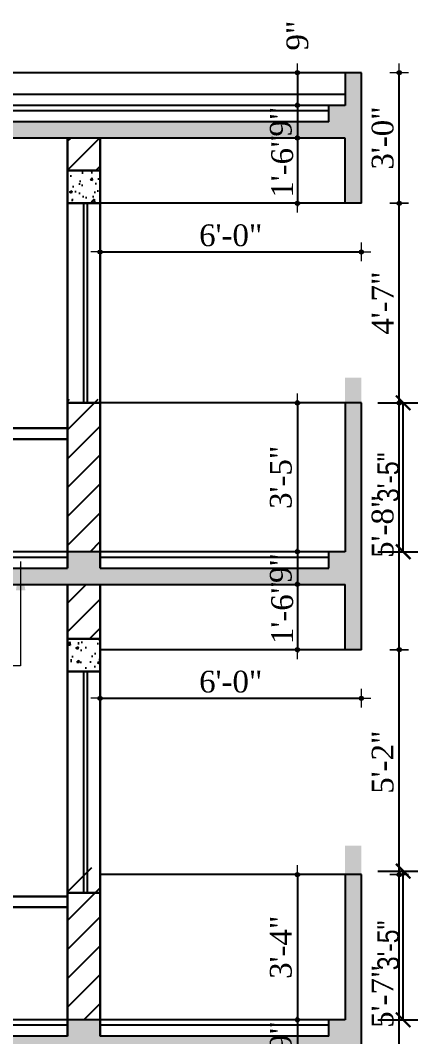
# Model space of a CAD drawing. Header units: feet. Extents: x 29269 to 32217, y -19918 to 20536.
# Drawn here: x 31055 to 31164.6, y -19615.2 to -19335.1 of the extents above; entities that cross this region are included whole.
import ezdxf

# ---------------------------------------------------------------- set-up
doc = ezdxf.new("R2010")
doc.units = ezdxf.units.FT
doc.header["$MEASUREMENT"] = 0
doc.header["$PDMODE"] = 2
doc.layers.get('0').update_dxf_attribs({"lineweight": 30})
for name, color, linetype, plot in [('BLK_1_FLR_1_KITCHEN', 4, 'Continuous', False), ('BLK_1_FLR_1_REGULAR_ROOM_2', 1, 'Continuous', False), ('BLK_1_PARAPET_HT', 2, 'Continuous', False)]:
    doc.layers.add(name, color=color, linetype=linetype, plot=plot)
for name, color, linetype, lineweight in [('D.DIM.', 191, 'Continuous', 5), ('HAT', 8, 'Continuous', 25), ('WAII', 1, 'Continuous', 25), ('WALL', 10, 'Continuous', 30)]:
    doc.layers.add(name, color=color, linetype=linetype, lineweight=lineweight)
doc.layers.add('DIMENTION', color=150, linetype='Continuous')
doc.styles.add('G', font='times.ttf')
doc.styles.add('GURPREET', font='times.ttf')
doc.styles.get("Standard").update_dxf_attribs({"font": 'ARIALN.TTF'})
doc.dimstyles.new('CUPBOARDS', dxfattribs={"dimtxt": 7, "dimasz": 0.45, "dimexe": 0.18, "dimexo": 0.0625, "dimgap": 0.5, "dimtad": 1, "dimdec": 1, "dimzin": 3, "dimdsep": 46, "dimlunit": 4, "dimtxsty": 'G', "dimblk": 'Dim Tick', "dimcen": 0.5, "dimse1": 1, "dimse2": 1, "dimclrd": 3, "dimclrt": 2, "dimadec": 0, "dimazin": 0, "dimtfac": 1, "dimtdec": 1, "dimtix": 1, "dimtofl": 0, "dimtmove": 2, "dimatfit": 3, "dimfxl": 0.18, "dimtolj": 1, "dimtzin": 0, "dimlwd": 13, "dimarcsym": 0})
doc.dimstyles.new('GURPREET', dxfattribs={"dimtxt": 6, "dimasz": 0.4, "dimexe": 0.18, "dimexo": 0.0625, "dimgap": 1.5, "dimtad": 1, "dimdec": 1, "dimzin": 3, "dimdsep": 46, "dimlunit": 4, "dimtxsty": 'GURPREET', "dimblk": 'DIM TIK', "dimcen": 1, "dimse1": 1, "dimse2": 1, "dimclrd": 4, "dimclrt": 7, "dimadec": 0, "dimazin": 0, "dimtfac": 0.75, "dimtdec": 1, "dimtix": 1, "dimtmove": 2, "dimatfit": 3, "dimfxl": 0.18, "dimtolj": 1, "dimtzin": 0, "dimlwd": 25, "dimarcsym": 0})
doc.dimstyles.get("Standard").update_dxf_attribs({"dimtxt": 6, "dimasz": 4, "dimexe": 4, "dimexo": 4, "dimgap": 1, "dimtad": 1, "dimdec": 1, "dimzin": 3, "dimdsep": 46, "dimlunit": 4, "dimtxsty": 'Standard', "dimblk": 'ARCHTICK', "dimcen": 0.09, "dimadec": 0, "dimazin": 0, "dimtfac": 1.005, "dimtdec": 1, "dimtofl": 0, "dimtmove": 2, "dimatfit": 3, "dimfxl": 4, "dimfxlon": 1, "dimtolj": 1, "dimtzin": 0, "dimarcsym": 0})
pattern_1 = [(50, (-4015.833, -36919.582), (7.1726018, -0.62752135), [0.75, -8.25]), (355, (-4015.833, -36919.582), (-1.3875133, 7.5219213), [0.6, -6.6]), (100.451444, (-4015.235, -36919.6344), (5.7850885, 6.8943999), [0.6374019, -7.0114211]), (46.1842, (-4015.833, -36917.582), (10.6724133, -1.6551928), [1.125, -12.375]), (96.635635, (-4014.944, -36917.72), (9.3466195, 9.741186), [0.9561034, -10.5171376]), (351.184164, (-4015.833, -36917.582), (9.3466195, 9.741186), [0.9, -9.9]), (21, (-4014.833, -36918.082), (5.9690705, -4.0261889), [0.75, -8.25]), (326, (-4014.833, -36918.082), (2.4331533, 7.2515005), [0.6, -6.6]), (71.451445, (-4014.3355, -36918.4176), (8.4022238, 3.2253115), [0.6374019, -7.0114211]), (37.5, (-4015.833, -36919.582), (0.12159855, 3.32893854), [0, -6.52, 0, -6.7, 0, -6.625]), (7.5, (-4015.833, -36919.582), (2.63069537, 3.94411712), [0, -3.82, 0, -6.37, 0, -2.525]), (327.5, (-4018.063, -36919.582), (5.33822436, -0.22554872), [0, -2.5, 0, -7.8, 0, -10.35]), (317.5, (-4019.063, -36919.582), (5.8318617, 1.0010498), [0, -3.25, 0, -5.18, 0, -7.35])]
pattern_2 = [(45, (-4015.833, -36919.582), (-3.97747564, 3.97747564), [])]
pattern_3 = [(50, (-4015.833, -36919.582), (7.1726018, -0.62752135), [0.75, -8.25]), (355, (-4015.833, -36919.582), (-1.3875133, 7.5219213), [0.6, -6.6]), (100.4514, (-4015.235, -36919.6344), (5.7850938, 6.8943954), [0.6374019, -7.0114211]), (46.1842, (-4015.833, -36917.582), (10.6724105, -1.6551901), [1.125, -12.375]), (96.6356, (-4014.944, -36917.72), (9.346627, 9.7411787), [0.956103, -10.51713]), (351.1842, (-4015.833, -36917.582), (9.3466195, 9.741186), [0.9, -9.9]), (21, (-4014.833, -36918.082), (5.9690705, -4.0261889), [0.75, -8.25]), (326, (-4014.833, -36918.082), (2.4331533, 7.2515005), [0.6, -6.6]), (71.4514, (-4014.3355, -36918.4176), (8.4022263, 3.225305), [0.6374019, -7.0114211]), (37.5, (-4015.833, -36919.582), (0.12159855, 3.32893854), [0, -6.52, 0, -6.7, 0, -6.625]), (7.5, (-4015.833, -36919.582), (2.63069537, 3.94411712), [0, -3.82, 0, -6.37, 0, -2.525]), (327.5, (-4018.063, -36919.582), (5.33822436, -0.22554872), [0, -2.5, 0, -7.8, 0, -10.35]), (317.5, (-4019.063, -36919.582), (5.8318617, 1.0010498), [0, -3.25, 0, -5.18, 0, -7.35])]

# ---------------------------------------------------------------- blocks, each defined once
blk = doc.blocks.new('Dim Tick')
blk.add_hatch(color=7).paths.add_polyline_path([(-1.011, 0, 1), (1.011, 0, 1)])
at = {"color": 7}
for p, q in [((0, 1.011), (0, 4.5)), ((-4.5, 0), (-1.011, 0)), ((1.011, 0), (4.5, 0)), ((0, -4.5), (0, -1.011))]:
    blk.add_line(p, q, dxfattribs=at)
blk.add_circle((0, 0), 1.011, dxfattribs=at)
blk = doc.blocks.new('DIM TIK')
blk.add_hatch(color=7).paths.add_polyline_path([(-1.45, 0, 1), (1.45, 0, 1)])
at = {"color": 7}
for p, q in [((0, 1.45), (0, 6.43)), ((1.45, 0), (6.43, 0)), ((-6.43, 0), (-1.45, 0)), ((0, -6.43), (0, -1.45))]:
    blk.add_line(p, q, dxfattribs=at)
blk.add_circle((0, 0), 1.45, dxfattribs=at)
blk = doc.blocks.new('*D44')
at = {"layer": 'D.DIM.', "color": 4, "linetype": 'Continuous', "lineweight": 25, "transparency": 16777216}
blk.add_line((31159.48, -19637.15), (31159.48, -19570.95), dxfattribs=at)
at = {"layer": 'Defpoints', "color": 0, "transparency": 16777216}
for p in [(31131.09, -19570.55), (31159.48, -19570.55), (31131.65, -19637.55)]:
    blk.add_point(p, dxfattribs=at)
at = {"layer": 'D.DIM.', "color": 4, "lineweight": 25, "transparency": 16777216, "xscale": 0.4, "yscale": 0.4, "zscale": 0.4}
for p, rotation in [((31159.48, -19570.55), 90), ((31159.48, -19637.55), 270)]:
    blk.add_blockref('DIM TIK', p, dxfattribs=dict(at, rotation=rotation))
at = {"layer": 'D.DIM.', "color": 7, "transparency": 16777216, "insert": (31154.92, -19604.05), "char_height": 6, "attachment_point": 5, "rotation": 90, "style": 'GURPREET'}
blk.add_mtext('\\A1;5\'-7"', dxfattribs=at)
blk = doc.blocks.new('*D220')
at = {"layer": 'D.DIM.', "color": 4, "linetype": 'Continuous', "lineweight": 25, "transparency": 16777216}
blk.add_line((31159.48, -19570.15), (31159.48, -19508.95), dxfattribs=at)
at = {"layer": 'Defpoints', "color": 0, "transparency": 16777216}
for p in [(31149.03, -19508.55), (31159.48, -19508.55), (31131.09, -19570.55)]:
    blk.add_point(p, dxfattribs=at)
at = {"layer": 'D.DIM.', "color": 4, "lineweight": 25, "transparency": 16777216, "xscale": 0.4, "yscale": 0.4, "zscale": 0.4}
for p, rotation in [((31159.48, -19508.55), 90), ((31159.48, -19570.55), 270)]:
    blk.add_blockref('DIM TIK', p, dxfattribs=dict(at, rotation=rotation))
at = {"layer": 'D.DIM.', "color": 7, "transparency": 16777216, "insert": (31154.93, -19539.55), "char_height": 6, "attachment_point": 5, "rotation": 90, "style": 'GURPREET'}
blk.add_mtext('\\A1;5\'-2"', dxfattribs=at)
blk = doc.blocks.new('*D221')
at = {"layer": 'D.DIM.', "color": 4, "linetype": 'Continuous', "lineweight": 25, "transparency": 16777216}
blk.add_line((31159.48, -19508.15), (31159.48, -19440.95), dxfattribs=at)
at = {"layer": 'Defpoints', "color": 0, "transparency": 16777216}
for p in [(31146.78, -19440.55), (31159.48, -19440.55), (31149.03, -19508.55)]:
    blk.add_point(p, dxfattribs=at)
at = {"layer": 'D.DIM.', "color": 4, "lineweight": 25, "transparency": 16777216, "xscale": 0.4, "yscale": 0.4, "zscale": 0.4}
for p, rotation in [((31159.48, -19440.55), 90), ((31159.48, -19508.55), 270)]:
    blk.add_blockref('DIM TIK', p, dxfattribs=dict(at, rotation=rotation))
at = {"layer": 'D.DIM.', "color": 7, "transparency": 16777216, "insert": (31154.93, -19474.55), "char_height": 6, "attachment_point": 5, "rotation": 90, "style": 'GURPREET'}
blk.add_mtext('\\A1;5\'-8"', dxfattribs=at)
blk = doc.blocks.new('*D222')
at = {"layer": 'D.DIM.', "color": 4, "linetype": 'Continuous', "lineweight": 25, "transparency": 16777216}
blk.add_line((31159.48, -19440.15), (31159.48, -19385.95), dxfattribs=at)
at = {"layer": 'Defpoints', "color": 0, "transparency": 16777216}
for p in [(31149.03, -19385.55), (31159.48, -19385.55), (31146.78, -19440.55)]:
    blk.add_point(p, dxfattribs=at)
at = {"layer": 'D.DIM.', "color": 4, "lineweight": 25, "transparency": 16777216, "xscale": 0.4, "yscale": 0.4, "zscale": 0.4}
for p, rotation in [((31159.48, -19385.55), 90), ((31159.48, -19440.55), 270)]:
    blk.add_blockref('DIM TIK', p, dxfattribs=dict(at, rotation=rotation))
at = {"layer": 'D.DIM.', "color": 7, "transparency": 16777216, "insert": (31154.92, -19413.05), "char_height": 6, "attachment_point": 5, "rotation": 90, "style": 'GURPREET'}
blk.add_mtext('\\A1;4\'-7"', dxfattribs=at)
blk = doc.blocks.new('*D223')
at = {"layer": 'D.DIM.', "color": 4, "linetype": 'Continuous', "lineweight": 25, "transparency": 16777216}
blk.add_line((31159.48, -19385.15), (31159.48, -19349.95), dxfattribs=at)
at = {"layer": 'Defpoints', "color": 0, "transparency": 16777216}
for p in [(31149.03, -19349.55), (31159.48, -19349.55), (31149.03, -19385.55)]:
    blk.add_point(p, dxfattribs=at)
at = {"layer": 'D.DIM.', "color": 4, "lineweight": 25, "transparency": 16777216, "xscale": 0.4, "yscale": 0.4, "zscale": 0.4}
for p, rotation in [((31159.48, -19349.55), 90), ((31159.48, -19385.55), 270)]:
    blk.add_blockref('DIM TIK', p, dxfattribs=dict(at, rotation=rotation))
at = {"layer": 'D.DIM.', "color": 7, "transparency": 16777216, "insert": (31154.93, -19367.55), "char_height": 6, "attachment_point": 5, "rotation": 90, "style": 'GURPREET'}
blk.add_mtext('\\A1;3\'-0"', dxfattribs=at)
blk = doc.blocks.new('*D45')
at = {"layer": 'D.DIM.', "color": 4, "linetype": 'Continuous', "lineweight": 25, "transparency": 16777216}
blk.add_line((31077.43, -19521.95), (31148.63, -19521.95), dxfattribs=at)
at = {"layer": 'Defpoints', "color": 0, "transparency": 16777216}
for p in [(31077.03, -19508.55), (31149.03, -19508.55), (31149.03, -19521.95)]:
    blk.add_point(p, dxfattribs=at)
at = {"layer": 'D.DIM.', "color": 4, "lineweight": 25, "transparency": 16777216, "xscale": 0.4, "yscale": 0.4, "zscale": 0.4, "rotation": 180}
blk.add_blockref('DIM TIK', (31077.03, -19521.95), dxfattribs=at)
at = {"layer": 'D.DIM.', "color": 4, "lineweight": 25, "transparency": 16777216, "xscale": 0.4, "yscale": 0.4, "zscale": 0.4}
blk.add_blockref('DIM TIK', (31149.03, -19521.95), dxfattribs=at)
at = {"layer": 'D.DIM.', "color": 7, "transparency": 16777216, "insert": (31113.03, -19517.4), "char_height": 6, "attachment_point": 5, "style": 'GURPREET'}
blk.add_mtext('\\A1;6\'-0"', dxfattribs=at)
blk = doc.blocks.new('*D46')
at = {"layer": 'D.DIM.', "color": 4, "linetype": 'Continuous', "lineweight": 25, "transparency": 16777216}
blk.add_line((31077.43, -19398.95), (31148.63, -19398.95), dxfattribs=at)
at = {"layer": 'Defpoints', "color": 0, "transparency": 16777216}
for p in [(31077.03, -19385.55), (31149.03, -19385.55), (31149.03, -19398.95)]:
    blk.add_point(p, dxfattribs=at)
at = {"layer": 'D.DIM.', "color": 4, "lineweight": 25, "transparency": 16777216, "xscale": 0.4, "yscale": 0.4, "zscale": 0.4, "rotation": 180}
blk.add_blockref('DIM TIK', (31077.03, -19398.95), dxfattribs=at)
at = {"layer": 'D.DIM.', "color": 4, "lineweight": 25, "transparency": 16777216, "xscale": 0.4, "yscale": 0.4, "zscale": 0.4}
blk.add_blockref('DIM TIK', (31149.03, -19398.95), dxfattribs=at)
at = {"layer": 'D.DIM.', "color": 7, "transparency": 16777216, "insert": (31113.03, -19394.4), "char_height": 6, "attachment_point": 5, "style": 'GURPREET'}
blk.add_mtext('\\A1;6\'-0"', dxfattribs=at)
blk = doc.blocks.new('*D149')
at = {"layer": 'D.DIM.', "color": 4, "linetype": 'Continuous', "lineweight": 25, "transparency": 16777216}
blk.add_line((31131.41, -19570.95), (31131.41, -19610.15), dxfattribs=at)
at = {"layer": 'Defpoints', "color": 0, "transparency": 16777216}
for p in [(31134.97, -19570.55), (31131.41, -19610.55), (31134.97, -19610.55)]:
    blk.add_point(p, dxfattribs=at)
at = {"layer": 'D.DIM.', "color": 4, "lineweight": 25, "transparency": 16777216, "xscale": 0.4, "yscale": 0.4, "zscale": 0.4}
for p, rotation in [((31131.41, -19570.55), 90), ((31131.41, -19610.55), 270)]:
    blk.add_blockref('DIM TIK', p, dxfattribs=dict(at, rotation=rotation))
at = {"layer": 'D.DIM.', "color": 7, "transparency": 16777216, "insert": (31126.86, -19590.55), "char_height": 6, "attachment_point": 5, "rotation": 90, "style": 'GURPREET'}
blk.add_mtext('\\A1;3\'-4"', dxfattribs=at)
blk = doc.blocks.new('*D150')
at = {"layer": 'D.DIM.', "color": 4, "linetype": 'Continuous', "lineweight": 25, "transparency": 16777216}
for p, q in [((31131.41, -19610.15), (31131.41, -19609.75)), ((31131.41, -19610.55), (31131.41, -19619.55)), ((31131.41, -19619.95), (31131.41, -19620.35))]:
    blk.add_line(p, q, dxfattribs=at)
at = {"layer": 'Defpoints', "color": 0, "transparency": 16777216}
for p in [(31134.97, -19610.55), (31131.41, -19619.55), (31144.53, -19619.55)]:
    blk.add_point(p, dxfattribs=at)
at = {"layer": 'D.DIM.', "color": 4, "lineweight": 25, "transparency": 16777216, "xscale": 0.4, "yscale": 0.4, "zscale": 0.4}
for p, rotation in [((31131.41, -19610.55), 270), ((31131.41, -19619.55), 90)]:
    blk.add_blockref('DIM TIK', p, dxfattribs=dict(at, rotation=rotation))
at = {"layer": 'D.DIM.', "color": 7, "transparency": 16777216, "insert": (31126.85, -19615.05), "char_height": 6, "attachment_point": 5, "rotation": 90, "style": 'GURPREET'}
blk.add_mtext('\\A1;9"', dxfattribs=at)
blk = doc.blocks.new('*D152')
at = {"layer": 'D.DIM.', "color": 4, "linetype": 'Continuous', "lineweight": 25, "transparency": 16777216}
blk.add_line((31131.41, -19440.95), (31131.41, -19481.15), dxfattribs=at)
at = {"layer": 'Defpoints', "color": 0, "transparency": 16777216}
for p in [(31134.97, -19440.55), (31131.41, -19481.55), (31134.97, -19481.55)]:
    blk.add_point(p, dxfattribs=at)
at = {"layer": 'D.DIM.', "color": 4, "lineweight": 25, "transparency": 16777216, "xscale": 0.4, "yscale": 0.4, "zscale": 0.4}
for p, rotation in [((31131.41, -19440.55), 90), ((31131.41, -19481.55), 270)]:
    blk.add_blockref('DIM TIK', p, dxfattribs=dict(at, rotation=rotation))
at = {"layer": 'D.DIM.', "color": 7, "transparency": 16777216, "insert": (31126.86, -19461.05), "char_height": 6, "attachment_point": 5, "rotation": 90, "style": 'GURPREET'}
blk.add_mtext('\\A1;3\'-5"', dxfattribs=at)
blk = doc.blocks.new('*D153')
at = {"layer": 'D.DIM.', "color": 4, "linetype": 'Continuous', "lineweight": 25, "transparency": 16777216}
for p, q in [((31131.41, -19481.15), (31131.41, -19480.75)), ((31131.41, -19481.55), (31131.41, -19490.55)), ((31131.41, -19490.95), (31131.41, -19491.35))]:
    blk.add_line(p, q, dxfattribs=at)
at = {"layer": 'Defpoints', "color": 0, "transparency": 16777216}
for p in [(31134.97, -19481.55), (31131.41, -19490.55), (31144.53, -19490.55)]:
    blk.add_point(p, dxfattribs=at)
at = {"layer": 'D.DIM.', "color": 4, "lineweight": 25, "transparency": 16777216, "xscale": 0.4, "yscale": 0.4, "zscale": 0.4}
for p, rotation in [((31131.41, -19481.55), 270), ((31131.41, -19490.55), 90)]:
    blk.add_blockref('DIM TIK', p, dxfattribs=dict(at, rotation=rotation))
at = {"layer": 'D.DIM.', "color": 7, "transparency": 16777216, "insert": (31126.85, -19486.05), "char_height": 6, "attachment_point": 5, "rotation": 90, "style": 'GURPREET'}
blk.add_mtext('\\A1;9"', dxfattribs=at)
blk = doc.blocks.new('*D154')
at = {"layer": 'D.DIM.', "color": 4, "linetype": 'Continuous', "lineweight": 25, "transparency": 16777216}
for p, q in [((31131.41, -19490.15), (31131.41, -19489.75)), ((31131.41, -19490.55), (31131.41, -19508.55)), ((31131.41, -19508.95), (31131.41, -19509.35))]:
    blk.add_line(p, q, dxfattribs=at)
at = {"layer": 'Defpoints', "color": 0, "transparency": 16777216}
for p in [(31144.53, -19490.55), (31131.41, -19508.55), (31144.53, -19508.55)]:
    blk.add_point(p, dxfattribs=at)
at = {"layer": 'D.DIM.', "color": 4, "lineweight": 25, "transparency": 16777216, "xscale": 0.4, "yscale": 0.4, "zscale": 0.4}
for p, rotation in [((31131.41, -19490.55), 270), ((31131.41, -19508.55), 90)]:
    blk.add_blockref('DIM TIK', p, dxfattribs=dict(at, rotation=rotation))
at = {"layer": 'D.DIM.', "color": 7, "transparency": 16777216, "insert": (31127.24, -19498.3), "char_height": 6, "attachment_point": 5, "rotation": 90, "style": 'GURPREET'}
blk.add_mtext('\\A1;1\'-6"', dxfattribs=at)
blk = doc.blocks.new('*D155')
at = {"layer": 'D.DIM.', "color": 4, "linetype": 'Continuous', "lineweight": 25, "transparency": 16777216}
blk.add_line((31131.42, -19349.95), (31131.42, -19358.15), dxfattribs=at)
at = {"layer": 'Defpoints', "color": 0, "transparency": 16777216}
for p in [(31134.97, -19349.55), (31131.42, -19358.55), (31134.97, -19358.55)]:
    blk.add_point(p, dxfattribs=at)
at = {"layer": 'D.DIM.', "color": 4, "lineweight": 25, "transparency": 16777216, "xscale": 0.4, "yscale": 0.4, "zscale": 0.4}
for p, rotation in [((31131.42, -19349.55), 90), ((31131.42, -19358.55), 270)]:
    blk.add_blockref('DIM TIK', p, dxfattribs=dict(at, rotation=rotation))
at = {"layer": 'D.DIM.', "color": 7, "transparency": 16777216, "insert": (31131.42, -19339.33), "char_height": 6, "attachment_point": 5, "rotation": 90, "style": 'GURPREET'}
blk.add_mtext('\\A1;9"', dxfattribs=at)
blk = doc.blocks.new('*D156')
at = {"layer": 'D.DIM.', "color": 4, "linetype": 'Continuous', "lineweight": 25, "transparency": 16777216}
for p, q in [((31131.41, -19358.15), (31131.41, -19357.75)), ((31131.41, -19358.55), (31131.41, -19367.55)), ((31131.41, -19367.95), (31131.41, -19368.35))]:
    blk.add_line(p, q, dxfattribs=at)
at = {"layer": 'Defpoints', "color": 0, "transparency": 16777216}
for p in [(31134.97, -19358.55), (31131.41, -19367.55), (31144.53, -19367.55)]:
    blk.add_point(p, dxfattribs=at)
at = {"layer": 'D.DIM.', "color": 4, "lineweight": 25, "transparency": 16777216, "xscale": 0.4, "yscale": 0.4, "zscale": 0.4}
for p, rotation in [((31131.41, -19358.55), 270), ((31131.41, -19367.55), 90)]:
    blk.add_blockref('DIM TIK', p, dxfattribs=dict(at, rotation=rotation))
at = {"layer": 'D.DIM.', "color": 7, "transparency": 16777216, "insert": (31126.85, -19363.05), "char_height": 6, "attachment_point": 5, "rotation": 90, "style": 'GURPREET'}
blk.add_mtext('\\A1;9"', dxfattribs=at)
blk = doc.blocks.new('*D157')
at = {"layer": 'D.DIM.', "color": 4, "linetype": 'Continuous', "lineweight": 25, "transparency": 16777216}
for p, q in [((31131.41, -19367.15), (31131.41, -19366.75)), ((31131.41, -19367.55), (31131.41, -19385.55)), ((31131.41, -19385.95), (31131.41, -19386.35))]:
    blk.add_line(p, q, dxfattribs=at)
at = {"layer": 'Defpoints', "color": 0, "transparency": 16777216}
for p in [(31144.53, -19367.55), (31131.41, -19385.55), (31144.53, -19385.55)]:
    blk.add_point(p, dxfattribs=at)
at = {"layer": 'D.DIM.', "color": 4, "lineweight": 25, "transparency": 16777216, "xscale": 0.4, "yscale": 0.4, "zscale": 0.4}
for p, rotation in [((31131.41, -19367.55), 270), ((31131.41, -19385.55), 90)]:
    blk.add_blockref('DIM TIK', p, dxfattribs=dict(at, rotation=rotation))
at = {"layer": 'D.DIM.', "color": 7, "transparency": 16777216, "insert": (31127.24, -19375.3), "char_height": 6, "attachment_point": 5, "rotation": 90, "style": 'GURPREET'}
blk.add_mtext('\\A1;1\'-6"', dxfattribs=at)
blk = doc.blocks.new('_ArchTick')
at = {"color": 0, "linetype": 'ByBlock', "const_width": 0.15}
blk.add_lwpolyline([(-0.5, -0.5), (0.5, 0.5)], dxfattribs=at)
blk = doc.blocks.new('*D457')
at = {"layer": 'BLK_1_FLR_1_KITCHEN', "color": 0, "lineweight": -2, "transparency": 16777216}
for p, q in [((30961.62, -19490.55), (30950.62, -19490.55)), ((30954.62, -19610.55), (30954.62, -19490.55)), ((30961.62, -19610.55), (30950.62, -19610.55))]:
    blk.add_line(p, q, dxfattribs=at)
at = {"layer": 'Defpoints', "color": 0, "transparency": 16777216}
for p in [(30954.62, -19490.55), (31068.03, -19490.55), (31068.03, -19610.55)]:
    blk.add_point(p, dxfattribs=at)
at = {"layer": 'BLK_1_FLR_1_KITCHEN', "color": 0, "lineweight": -2, "transparency": 16777216, "xscale": 4, "yscale": 4, "zscale": 4}
for p, rotation in [((30954.62, -19490.55), 90), ((30954.62, -19610.55), 270)]:
    blk.add_blockref('_ArchTick', p, dxfattribs=dict(at, rotation=rotation))
at = {"layer": 'BLK_1_FLR_1_KITCHEN', "color": 0, "transparency": 16777216, "insert": (30950.55, -19550.55), "char_height": 6, "attachment_point": 5, "rotation": 90}
blk.add_mtext('\\A1;10\'-0"', dxfattribs=at)
blk = doc.blocks.new('*D464')
at = {"layer": 'BLK_1_PARAPET_HT', "color": 0, "lineweight": -2, "transparency": 16777216}
for p, q in [((31153.56, -19569.55), (31164.56, -19569.55)), ((31160.56, -19610.55), (31160.56, -19569.55)), ((31153.56, -19610.55), (31164.56, -19610.55))]:
    blk.add_line(p, q, dxfattribs=at)
at = {"layer": 'Defpoints', "color": 0, "transparency": 16777216}
for p in [(31144.53, -19569.55), (31160.56, -19569.55), (31144.53, -19610.55)]:
    blk.add_point(p, dxfattribs=at)
at = {"layer": 'BLK_1_PARAPET_HT', "color": 0, "lineweight": -2, "transparency": 16777216, "xscale": 4, "yscale": 4, "zscale": 4}
for p, rotation in [((31160.56, -19569.55), 90), ((31160.56, -19610.55), 270)]:
    blk.add_blockref('_ArchTick', p, dxfattribs=dict(at, rotation=rotation))
at = {"layer": 'BLK_1_PARAPET_HT', "color": 0, "transparency": 16777216, "insert": (31156.5, -19590.05), "char_height": 6, "attachment_point": 5, "rotation": 90}
blk.add_mtext('\\A1;3\'-5"', dxfattribs=at)
blk = doc.blocks.new('*D465')
at = {"layer": 'BLK_1_PARAPET_HT', "color": 0, "lineweight": -2, "transparency": 16777216}
for p, q in [((31153.56, -19440.55), (31164.56, -19440.55)), ((31160.56, -19481.55), (31160.56, -19440.55)), ((31153.56, -19481.55), (31164.56, -19481.55))]:
    blk.add_line(p, q, dxfattribs=at)
at = {"layer": 'Defpoints', "color": 0, "transparency": 16777216}
for p in [(31144.53, -19440.55), (31160.56, -19440.55), (31144.53, -19481.55)]:
    blk.add_point(p, dxfattribs=at)
at = {"layer": 'BLK_1_PARAPET_HT', "color": 0, "lineweight": -2, "transparency": 16777216, "xscale": 4, "yscale": 4, "zscale": 4}
for p, rotation in [((31160.56, -19440.55), 90), ((31160.56, -19481.55), 270)]:
    blk.add_blockref('_ArchTick', p, dxfattribs=dict(at, rotation=rotation))
at = {"layer": 'BLK_1_PARAPET_HT', "color": 0, "transparency": 16777216, "insert": (31156.5, -19461.05), "char_height": 6, "attachment_point": 5, "rotation": 90}
blk.add_mtext('\\A1;3\'-5"', dxfattribs=at)
blk = doc.blocks.new('*D551')
at = {"layer": 'D.DIM.', "color": 4, "linetype": 'Continuous', "lineweight": 25, "transparency": 16777216}
blk.add_line((31159.48, -19637.15), (31159.48, -19570.95), dxfattribs=at)
at = {"layer": 'Defpoints', "color": 0, "transparency": 16777216}
for p in [(31131.09, -19570.55), (31159.48, -19570.55), (31131.65, -19637.55)]:
    blk.add_point(p, dxfattribs=at)
at = {"layer": 'D.DIM.', "color": 4, "lineweight": 25, "transparency": 16777216, "xscale": 0.4, "yscale": 0.4, "zscale": 0.4}
for p, rotation in [((31159.48, -19570.55), 90), ((31159.48, -19637.55), 270)]:
    blk.add_blockref('DIM TIK', p, dxfattribs=dict(at, rotation=rotation))
at = {"layer": 'D.DIM.', "color": 7, "transparency": 16777216, "insert": (31154.92, -19604.05), "char_height": 6, "attachment_point": 5, "rotation": 90, "style": 'GURPREET'}
blk.add_mtext('\\A1;5\'-7"', dxfattribs=at)
blk = doc.blocks.new('*D552')
at = {"layer": 'D.DIM.', "color": 4, "linetype": 'Continuous', "lineweight": 25, "transparency": 16777216}
blk.add_line((31159.48, -19570.15), (31159.48, -19508.95), dxfattribs=at)
at = {"layer": 'Defpoints', "color": 0, "transparency": 16777216}
for p in [(31149.03, -19508.55), (31159.48, -19508.55), (31131.09, -19570.55)]:
    blk.add_point(p, dxfattribs=at)
at = {"layer": 'D.DIM.', "color": 4, "lineweight": 25, "transparency": 16777216, "xscale": 0.4, "yscale": 0.4, "zscale": 0.4}
for p, rotation in [((31159.48, -19508.55), 90), ((31159.48, -19570.55), 270)]:
    blk.add_blockref('DIM TIK', p, dxfattribs=dict(at, rotation=rotation))
at = {"layer": 'D.DIM.', "color": 7, "transparency": 16777216, "insert": (31154.93, -19539.55), "char_height": 6, "attachment_point": 5, "rotation": 90, "style": 'GURPREET'}
blk.add_mtext('\\A1;5\'-2"', dxfattribs=at)
blk = doc.blocks.new('*D553')
at = {"layer": 'D.DIM.', "color": 4, "linetype": 'Continuous', "lineweight": 25, "transparency": 16777216}
blk.add_line((31159.48, -19508.15), (31159.48, -19440.95), dxfattribs=at)
at = {"layer": 'Defpoints', "color": 0, "transparency": 16777216}
for p in [(31146.78, -19440.55), (31159.48, -19440.55), (31149.03, -19508.55)]:
    blk.add_point(p, dxfattribs=at)
at = {"layer": 'D.DIM.', "color": 4, "lineweight": 25, "transparency": 16777216, "xscale": 0.4, "yscale": 0.4, "zscale": 0.4}
for p, rotation in [((31159.48, -19440.55), 90), ((31159.48, -19508.55), 270)]:
    blk.add_blockref('DIM TIK', p, dxfattribs=dict(at, rotation=rotation))
at = {"layer": 'D.DIM.', "color": 7, "transparency": 16777216, "insert": (31154.93, -19474.55), "char_height": 6, "attachment_point": 5, "rotation": 90, "style": 'GURPREET'}
blk.add_mtext('\\A1;5\'-8"', dxfattribs=at)
blk = doc.blocks.new('*D554')
at = {"layer": 'D.DIM.', "color": 4, "linetype": 'Continuous', "lineweight": 25, "transparency": 16777216}
blk.add_line((31159.48, -19440.15), (31159.48, -19385.95), dxfattribs=at)
at = {"layer": 'Defpoints', "color": 0, "transparency": 16777216}
for p in [(31149.03, -19385.55), (31159.48, -19385.55), (31149.03, -19440.55)]:
    blk.add_point(p, dxfattribs=at)
at = {"layer": 'D.DIM.', "color": 4, "lineweight": 25, "transparency": 16777216, "xscale": 0.4, "yscale": 0.4, "zscale": 0.4}
for p, rotation in [((31159.48, -19385.55), 90), ((31159.48, -19440.55), 270)]:
    blk.add_blockref('DIM TIK', p, dxfattribs=dict(at, rotation=rotation))
at = {"layer": 'D.DIM.', "color": 7, "transparency": 16777216, "insert": (31154.92, -19413.05), "char_height": 6, "attachment_point": 5, "rotation": 90, "style": 'GURPREET'}
blk.add_mtext('\\A1;4\'-7"', dxfattribs=at)
blk = doc.blocks.new('*D555')
at = {"layer": 'D.DIM.', "color": 4, "linetype": 'Continuous', "lineweight": 25, "transparency": 16777216}
blk.add_line((31159.48, -19385.15), (31159.48, -19349.95), dxfattribs=at)
at = {"layer": 'Defpoints', "color": 0, "transparency": 16777216}
for p in [(31149.03, -19349.55), (31159.48, -19349.55), (31149.03, -19385.55)]:
    blk.add_point(p, dxfattribs=at)
at = {"layer": 'D.DIM.', "color": 4, "lineweight": 25, "transparency": 16777216, "xscale": 0.4, "yscale": 0.4, "zscale": 0.4}
for p, rotation in [((31159.48, -19349.55), 90), ((31159.48, -19385.55), 270)]:
    blk.add_blockref('DIM TIK', p, dxfattribs=dict(at, rotation=rotation))
at = {"layer": 'D.DIM.', "color": 7, "transparency": 16777216, "insert": (31154.93, -19367.55), "char_height": 6, "attachment_point": 5, "rotation": 90, "style": 'GURPREET'}
blk.add_mtext('\\A1;3\'-0"', dxfattribs=at)
blk = doc.blocks.new('*D557')
at = {"layer": 'D.DIM.', "color": 4, "linetype": 'Continuous', "lineweight": 25, "transparency": 16777216}
blk.add_line((31077.43, -19521.95), (31148.63, -19521.95), dxfattribs=at)
at = {"layer": 'Defpoints', "color": 0, "transparency": 16777216}
for p in [(31077.03, -19508.55), (31149.03, -19508.55), (31149.03, -19521.95)]:
    blk.add_point(p, dxfattribs=at)
at = {"layer": 'D.DIM.', "color": 4, "lineweight": 25, "transparency": 16777216, "xscale": 0.4, "yscale": 0.4, "zscale": 0.4, "rotation": 180}
blk.add_blockref('DIM TIK', (31077.03, -19521.95), dxfattribs=at)
at = {"layer": 'D.DIM.', "color": 4, "lineweight": 25, "transparency": 16777216, "xscale": 0.4, "yscale": 0.4, "zscale": 0.4}
blk.add_blockref('DIM TIK', (31149.03, -19521.95), dxfattribs=at)
at = {"layer": 'D.DIM.', "color": 7, "transparency": 16777216, "insert": (31113.03, -19517.4), "char_height": 6, "attachment_point": 5, "style": 'GURPREET'}
blk.add_mtext('\\A1;6\'-0"', dxfattribs=at)
blk = doc.blocks.new('*D558')
at = {"layer": 'D.DIM.', "color": 4, "linetype": 'Continuous', "lineweight": 25, "transparency": 16777216}
blk.add_line((31077.43, -19398.95), (31148.63, -19398.95), dxfattribs=at)
at = {"layer": 'Defpoints', "color": 0, "transparency": 16777216}
for p in [(31077.03, -19385.55), (31149.03, -19385.55), (31149.03, -19398.95)]:
    blk.add_point(p, dxfattribs=at)
at = {"layer": 'D.DIM.', "color": 4, "lineweight": 25, "transparency": 16777216, "xscale": 0.4, "yscale": 0.4, "zscale": 0.4, "rotation": 180}
blk.add_blockref('DIM TIK', (31077.03, -19398.95), dxfattribs=at)
at = {"layer": 'D.DIM.', "color": 4, "lineweight": 25, "transparency": 16777216, "xscale": 0.4, "yscale": 0.4, "zscale": 0.4}
blk.add_blockref('DIM TIK', (31149.03, -19398.95), dxfattribs=at)
at = {"layer": 'D.DIM.', "color": 7, "transparency": 16777216, "insert": (31113.03, -19394.4), "char_height": 6, "attachment_point": 5, "style": 'GURPREET'}
blk.add_mtext('\\A1;6\'-0"', dxfattribs=at)
blk = doc.blocks.new('*D828')
at = {"layer": 'D.DIM.', "color": 4, "linetype": 'Continuous', "lineweight": 25, "transparency": 16777216}
blk.add_line((31131.41, -19570.95), (31131.41, -19610.15), dxfattribs=at)
at = {"layer": 'Defpoints', "color": 0, "transparency": 16777216}
for p in [(31134.97, -19570.55), (31131.41, -19610.55), (31134.97, -19610.55)]:
    blk.add_point(p, dxfattribs=at)
at = {"layer": 'D.DIM.', "color": 4, "lineweight": 25, "transparency": 16777216, "xscale": 0.4, "yscale": 0.4, "zscale": 0.4}
for p, rotation in [((31131.41, -19570.55), 90), ((31131.41, -19610.55), 270)]:
    blk.add_blockref('DIM TIK', p, dxfattribs=dict(at, rotation=rotation))
at = {"layer": 'D.DIM.', "color": 7, "transparency": 16777216, "insert": (31126.86, -19590.55), "char_height": 6, "attachment_point": 5, "rotation": 90, "style": 'GURPREET'}
blk.add_mtext('\\A1;3\'-4"', dxfattribs=at)
blk = doc.blocks.new('*D829')
at = {"layer": 'D.DIM.', "color": 4, "linetype": 'Continuous', "lineweight": 25, "transparency": 16777216}
for p, q in [((31131.41, -19610.15), (31131.41, -19609.75)), ((31131.41, -19610.55), (31131.41, -19619.55)), ((31131.41, -19619.95), (31131.41, -19620.35))]:
    blk.add_line(p, q, dxfattribs=at)
at = {"layer": 'Defpoints', "color": 0, "transparency": 16777216}
for p in [(31134.97, -19610.55), (31131.41, -19619.55), (31144.53, -19619.55)]:
    blk.add_point(p, dxfattribs=at)
at = {"layer": 'D.DIM.', "color": 4, "lineweight": 25, "transparency": 16777216, "xscale": 0.4, "yscale": 0.4, "zscale": 0.4}
for p, rotation in [((31131.41, -19610.55), 270), ((31131.41, -19619.55), 90)]:
    blk.add_blockref('DIM TIK', p, dxfattribs=dict(at, rotation=rotation))
at = {"layer": 'D.DIM.', "color": 7, "transparency": 16777216, "insert": (31126.85, -19615.05), "char_height": 6, "attachment_point": 5, "rotation": 90, "style": 'GURPREET'}
blk.add_mtext('\\A1;9"', dxfattribs=at)
blk = doc.blocks.new('*D831')
at = {"layer": 'D.DIM.', "color": 4, "linetype": 'Continuous', "lineweight": 25, "transparency": 16777216}
blk.add_line((31131.41, -19440.95), (31131.41, -19481.15), dxfattribs=at)
at = {"layer": 'Defpoints', "color": 0, "transparency": 16777216}
for p in [(31134.97, -19440.55), (31131.41, -19481.55), (31134.97, -19481.55)]:
    blk.add_point(p, dxfattribs=at)
at = {"layer": 'D.DIM.', "color": 4, "lineweight": 25, "transparency": 16777216, "xscale": 0.4, "yscale": 0.4, "zscale": 0.4}
for p, rotation in [((31131.41, -19440.55), 90), ((31131.41, -19481.55), 270)]:
    blk.add_blockref('DIM TIK', p, dxfattribs=dict(at, rotation=rotation))
at = {"layer": 'D.DIM.', "color": 7, "transparency": 16777216, "insert": (31126.86, -19461.05), "char_height": 6, "attachment_point": 5, "rotation": 90, "style": 'GURPREET'}
blk.add_mtext('\\A1;3\'-5"', dxfattribs=at)
blk = doc.blocks.new('*D832')
at = {"layer": 'D.DIM.', "color": 4, "linetype": 'Continuous', "lineweight": 25, "transparency": 16777216}
for p, q in [((31131.41, -19481.15), (31131.41, -19480.75)), ((31131.41, -19481.55), (31131.41, -19490.55)), ((31131.41, -19490.95), (31131.41, -19491.35))]:
    blk.add_line(p, q, dxfattribs=at)
at = {"layer": 'Defpoints', "color": 0, "transparency": 16777216}
for p in [(31134.97, -19481.55), (31131.41, -19490.55), (31144.53, -19490.55)]:
    blk.add_point(p, dxfattribs=at)
at = {"layer": 'D.DIM.', "color": 4, "lineweight": 25, "transparency": 16777216, "xscale": 0.4, "yscale": 0.4, "zscale": 0.4}
for p, rotation in [((31131.41, -19481.55), 270), ((31131.41, -19490.55), 90)]:
    blk.add_blockref('DIM TIK', p, dxfattribs=dict(at, rotation=rotation))
at = {"layer": 'D.DIM.', "color": 7, "transparency": 16777216, "insert": (31126.85, -19486.05), "char_height": 6, "attachment_point": 5, "rotation": 90, "style": 'GURPREET'}
blk.add_mtext('\\A1;9"', dxfattribs=at)
blk = doc.blocks.new('*D833')
at = {"layer": 'D.DIM.', "color": 4, "linetype": 'Continuous', "lineweight": 25, "transparency": 16777216}
for p, q in [((31131.41, -19490.15), (31131.41, -19489.75)), ((31131.41, -19490.55), (31131.41, -19508.55)), ((31131.41, -19508.95), (31131.41, -19509.35))]:
    blk.add_line(p, q, dxfattribs=at)
at = {"layer": 'Defpoints', "color": 0, "transparency": 16777216}
for p in [(31144.53, -19490.55), (31131.41, -19508.55), (31144.53, -19508.55)]:
    blk.add_point(p, dxfattribs=at)
at = {"layer": 'D.DIM.', "color": 4, "lineweight": 25, "transparency": 16777216, "xscale": 0.4, "yscale": 0.4, "zscale": 0.4}
for p, rotation in [((31131.41, -19490.55), 270), ((31131.41, -19508.55), 90)]:
    blk.add_blockref('DIM TIK', p, dxfattribs=dict(at, rotation=rotation))
at = {"layer": 'D.DIM.', "color": 7, "transparency": 16777216, "insert": (31127.24, -19498.3), "char_height": 6, "attachment_point": 5, "rotation": 90, "style": 'GURPREET'}
blk.add_mtext('\\A1;1\'-6"', dxfattribs=at)
blk = doc.blocks.new('*D834')
at = {"layer": 'D.DIM.', "color": 4, "linetype": 'Continuous', "lineweight": 25, "transparency": 16777216}
blk.add_line((31131.42, -19349.95), (31131.42, -19358.15), dxfattribs=at)
at = {"layer": 'Defpoints', "color": 0, "transparency": 16777216}
for p in [(31134.97, -19349.55), (31131.42, -19358.55), (31134.97, -19358.55)]:
    blk.add_point(p, dxfattribs=at)
at = {"layer": 'D.DIM.', "color": 4, "lineweight": 25, "transparency": 16777216, "xscale": 0.4, "yscale": 0.4, "zscale": 0.4}
for p, rotation in [((31131.42, -19349.55), 90), ((31131.42, -19358.55), 270)]:
    blk.add_blockref('DIM TIK', p, dxfattribs=dict(at, rotation=rotation))
at = {"layer": 'D.DIM.', "color": 7, "transparency": 16777216, "insert": (31131.42, -19339.33), "char_height": 6, "attachment_point": 5, "rotation": 90, "style": 'GURPREET'}
blk.add_mtext('\\A1;9"', dxfattribs=at)
blk = doc.blocks.new('*D835')
at = {"layer": 'D.DIM.', "color": 4, "linetype": 'Continuous', "lineweight": 25, "transparency": 16777216}
for p, q in [((31131.41, -19358.15), (31131.41, -19357.75)), ((31131.41, -19358.55), (31131.41, -19367.55)), ((31131.41, -19367.95), (31131.41, -19368.35))]:
    blk.add_line(p, q, dxfattribs=at)
at = {"layer": 'Defpoints', "color": 0, "transparency": 16777216}
for p in [(31134.97, -19358.55), (31131.41, -19367.55), (31144.53, -19367.55)]:
    blk.add_point(p, dxfattribs=at)
at = {"layer": 'D.DIM.', "color": 4, "lineweight": 25, "transparency": 16777216, "xscale": 0.4, "yscale": 0.4, "zscale": 0.4}
for p, rotation in [((31131.41, -19358.55), 270), ((31131.41, -19367.55), 90)]:
    blk.add_blockref('DIM TIK', p, dxfattribs=dict(at, rotation=rotation))
at = {"layer": 'D.DIM.', "color": 7, "transparency": 16777216, "insert": (31126.85, -19363.05), "char_height": 6, "attachment_point": 5, "rotation": 90, "style": 'GURPREET'}
blk.add_mtext('\\A1;9"', dxfattribs=at)
blk = doc.blocks.new('*D836')
at = {"layer": 'D.DIM.', "color": 4, "linetype": 'Continuous', "lineweight": 25, "transparency": 16777216}
for p, q in [((31131.41, -19367.15), (31131.41, -19366.75)), ((31131.41, -19367.55), (31131.41, -19385.55)), ((31131.41, -19385.95), (31131.41, -19386.35))]:
    blk.add_line(p, q, dxfattribs=at)
at = {"layer": 'Defpoints', "color": 0, "transparency": 16777216}
for p in [(31144.53, -19367.55), (31131.41, -19385.55), (31144.53, -19385.55)]:
    blk.add_point(p, dxfattribs=at)
at = {"layer": 'D.DIM.', "color": 4, "lineweight": 25, "transparency": 16777216, "xscale": 0.4, "yscale": 0.4, "zscale": 0.4}
for p, rotation in [((31131.41, -19367.55), 270), ((31131.41, -19385.55), 90)]:
    blk.add_blockref('DIM TIK', p, dxfattribs=dict(at, rotation=rotation))
at = {"layer": 'D.DIM.', "color": 7, "transparency": 16777216, "insert": (31127.24, -19375.3), "char_height": 6, "attachment_point": 5, "rotation": 90, "style": 'GURPREET'}
blk.add_mtext('\\A1;1\'-6"', dxfattribs=at)
blk = doc.blocks.new('*D853')
at = {"layer": 'BLK_1_FLR_1_REGULAR_ROOM_2', "color": 0, "lineweight": -2, "transparency": 16777216}
for p, q in [((31037.41, -19490.55), (31026.41, -19490.55)), ((31030.41, -19610.55), (31030.41, -19490.55)), ((31037.41, -19610.55), (31026.41, -19610.55))]:
    blk.add_line(p, q, dxfattribs=at)
at = {"layer": 'Defpoints', "color": 0, "transparency": 16777216}
for p in [(31030.41, -19490.55), (31143.83, -19490.55), (31143.83, -19610.55)]:
    blk.add_point(p, dxfattribs=at)
at = {"layer": 'BLK_1_FLR_1_REGULAR_ROOM_2', "color": 0, "lineweight": -2, "transparency": 16777216, "xscale": 4, "yscale": 4, "zscale": 4}
for p, rotation in [((31030.41, -19490.55), 90), ((31030.41, -19610.55), 270)]:
    blk.add_blockref('_ArchTick', p, dxfattribs=dict(at, rotation=rotation))
at = {"layer": 'BLK_1_FLR_1_REGULAR_ROOM_2', "color": 0, "transparency": 16777216, "insert": (31026.34, -19550.55), "char_height": 6, "attachment_point": 5, "rotation": 90}
blk.add_mtext('\\A1;10\'-0"', dxfattribs=at)

msp = doc.modelspace()

# ---------------------------------------------------------------- hatches: boundary and pattern name
at = {"layer": 'HAT'}
h = msp.add_hatch(dxfattribs=at)
h.set_pattern_fill('AR-CONC', color=256)
h.set_pattern_definition(pattern_1)
h.paths.add_polyline_path([(30840.03, -19349.55), (30834.03, -19349.55), (30834.03, -19793.88), (30774.03, -19793.88), (30774.03, -19739.55), (30768.03, -19739.55), (30768.03, -19802.88), (30840.03, -19802.88), (30840.03, -19619.55), (31144.53, -19619.55), (31144.53, -19637.55), (31149.03, -19637.55), (31149.03, -19562.55), (31144.53, -19562.55), (31144.53, -19610.55), (31140.03, -19610.55), (31140.03, -19615.05), (31077.03, -19615.05), (31077.03, -19610.55), (31068.03, -19610.55), (31068.03, -19615.05), (30840.03, -19615.05), (30840.03, -19490.55), (31144.53, -19490.55), (31144.53, -19508.55), (31149.03, -19508.55), (31149.03, -19433.55), (31144.53, -19433.55), (31144.53, -19481.55), (31140.03, -19481.55), (31140.03, -19486.05), (31077.03, -19486.05), (31077.03, -19481.55), (31068.03, -19481.55), (31068.03, -19486.05), (30840.03, -19486.05)])
h = msp.add_hatch(dxfattribs=at)
h.set_pattern_fill('AR-CONC', color=256)
h.set_pattern_definition(pattern_1)
h.paths.add_polyline_path([(30834.03, -19363.05), (30834.03, -19367.55), (31144.53, -19367.55), (31144.53, -19385.55), (31149.03, -19385.55), (31149.03, -19349.55), (31144.53, -19349.55), (31144.53, -19358.55), (31140.03, -19358.55), (31140.03, -19363.05)])
h = msp.add_hatch(dxfattribs=at)
h.set_pattern_fill('ANSI31', color=256, scale=45)
h.set_pattern_definition(pattern_2)
h.paths.add_polyline_path([(31077.03, -19367.55), (31068.03, -19367.55), (31068.03, -19376.55), (31077.03, -19376.55)])
h = msp.add_hatch(dxfattribs=at)
h.set_pattern_fill('AR-CONC', color=256)
h.set_pattern_definition(pattern_3)
h.paths.add_polyline_path([(31077.03, -19376.55), (31068.03, -19376.55), (31068.03, -19385.55), (31077.03, -19385.55)])
h = msp.add_hatch(dxfattribs=at)
h.set_pattern_fill('ANSI31', color=256, scale=45)
h.set_pattern_definition(pattern_2)
h.paths.add_polyline_path([(31077.03, -19439.55), (31068.03, -19439.55), (31068.03, -19481.55), (31077.03, -19481.55)])
h = msp.add_hatch(dxfattribs=at)
h.set_pattern_fill('ANSI31', color=256, scale=45)
h.set_pattern_definition(pattern_2)
h.paths.add_polyline_path([(31077.03, -19490.55), (31068.03, -19490.55), (31068.03, -19505.55), (31077.03, -19505.55)])
h = msp.add_hatch(dxfattribs=at)
h.set_pattern_fill('AR-CONC', color=256)
h.set_pattern_definition(pattern_3)
h.paths.add_polyline_path([(31077.03, -19505.55), (31068.03, -19505.55), (31068.03, -19514.55), (31077.03, -19514.55)])
h = msp.add_hatch(dxfattribs=at)
h.set_pattern_fill('ANSI31', color=256, scale=45)
h.set_pattern_definition(pattern_2)
h.paths.add_polyline_path([(31077.03, -19568.55), (31068.03, -19568.55), (31068.03, -19610.55), (31077.03, -19610.55)])

# ---------------------------------------------------------------- linework, layer by layer
at = {"layer": 'WAII'}
for p, q in [((31144.53, -19349.55), (30549.03, -19349.55)), ((31144.53, -19349.55), (31144.53, -19358.55)), ((31149.03, -19349.55), (31144.53, -19349.55)), ((31149.03, -19385.55), (31149.03, -19349.55)), ((31144.53, -19355.55), (30840.03, -19355.55)), ((31144.53, -19358.55), (30840.03, -19358.55)), ((31140.03, -19360.05), (30840.03, -19360.05)), ((31140.03, -19363.05), (31140.03, -19358.55)), ((31140.03, -19363.05), (30840.03, -19363.05)), ((31144.53, -19367.55), (30840.03, -19367.55)), ((31144.53, -19385.55), (31144.53, -19367.55)), ((31072.53, -19440.55), (31072.53, -19385.55)), ((31073.53, -19440.55), (31073.53, -19385.55)), ((31144.53, -19385.55), (31077.03, -19385.55)), ((31149.03, -19385.55), (31144.53, -19385.55)), ((31144.53, -19440.55), (31077.03, -19440.55)), ((31149.03, -19440.55), (31144.53, -19440.55)), ((31144.53, -19440.55), (31144.53, -19481.55)), ((31149.03, -19508.55), (31149.03, -19440.55)), ((31144.53, -19481.55), (30936.03, -19481.55)), ((31140.03, -19486.05), (31140.03, -19481.55)), ((31144.53, -19508.55), (31144.53, -19490.55)), ((31144.53, -19508.55), (31077.03, -19508.55)), ((31149.03, -19508.55), (31144.53, -19508.55)), ((31072.53, -19575.55), (31072.53, -19514.55)), ((31073.53, -19575.55), (31073.53, -19514.55)), ((31144.53, -19570.55), (31077.03, -19570.55)), ((31149.03, -19570.55), (31144.53, -19570.55)), ((31144.53, -19570.55), (31144.53, -19610.55)), ((31149.03, -19637.55), (31149.03, -19570.55)), ((31144.53, -19610.55), (30936.03, -19610.55)), ((31068.03, -19612.05), (30936.03, -19612.05)), ((31140.03, -19612.05), (31077.03, -19612.05)), ((31140.03, -19615.05), (31140.03, -19610.55)), ((31068.03, -19615.05), (30840.03, -19615.05)), ((31140.03, -19615.05), (31077.03, -19615.05))]:
    msp.add_line(p, q, dxfattribs=at)
for points in [[(30936.03, -19483.05), (31068.03, -19483.05)], [(31077.03, -19483.05), (31140.03, -19483.05)], [(30840.03, -19486.05), (31068.03, -19486.05)], [(31077.03, -19486.05), (31140.03, -19486.05)], [(30840.03, -19490.55), (31144.53, -19490.55)]]:
    msp.add_lwpolyline(points, dxfattribs=at)
at = {"layer": 'WALL'}
for p, q in [((31068.03, -19486.05), (31068.03, -19367.55)), ((31077.03, -19486.05), (31077.03, -19367.55)), ((31077.03, -19376.55), (31068.03, -19376.55)), ((31077.03, -19385.55), (31068.03, -19385.55)), ((31077.03, -19440.55), (31068.03, -19440.55)), ((31068.03, -19447.55), (30931.53, -19447.55)), ((31068.03, -19450.55), (30931.53, -19450.55)), ((31068.03, -19615.05), (31068.03, -19490.55)), ((31077.03, -19615.05), (31077.03, -19490.55)), ((31077.03, -19505.55), (31068.03, -19505.55)), ((31077.03, -19514.55), (31068.03, -19514.55)), ((31068.03, -19576.55), (30931.53, -19576.55)), ((31077.03, -19575.55), (31068.03, -19575.55)), ((31068.03, -19579.55), (30931.53, -19579.55))]:
    msp.add_line(p, q, dxfattribs=at)

# ---------------------------------------------------------------- dimensions: what is measured, and where the dimension line sits
at = {"layer": 'BLK_1_FLR_1_KITCHEN', "color": 1}
dim = msp.add_linear_dim(base=(30954.62, -19490.55), p1=(31068.03, -19610.55), p2=(31068.03, -19490.55), angle=90, dimstyle='Standard', override={"dimfxl": 7}, dxfattribs=at)
dim.commit()
dim.dimension.update_dxf_attribs({"geometry": '*D457', "text_midpoint": (30950.55, -19550.55)})
at = {"layer": 'BLK_1_FLR_1_REGULAR_ROOM_2', "color": 1}
dim = msp.add_linear_dim(base=(31030.41, -19490.55), p1=(31143.83, -19610.55), p2=(31143.83, -19490.55), angle=90, dimstyle='Standard', override={"dimfxl": 7}, dxfattribs=at)
dim.commit()
dim.dimension.update_dxf_attribs({"geometry": '*D853', "text_midpoint": (31026.34, -19550.55)})
at = {"layer": 'BLK_1_PARAPET_HT', "color": 3}
for base, p1, p2, picture, middle in [((31160.56, -19440.55), (31144.53, -19481.55), (31144.53, -19440.55), '*D465', (31156.5, -19461.05)), ((31160.56, -19569.55), (31144.53, -19610.55), (31144.53, -19569.55), '*D464', (31156.5, -19590.05))]:
    dim = msp.add_linear_dim(base=base, p1=p1, p2=p2, angle=90, dimstyle='Standard', override={"dimfxl": 7}, dxfattribs=at)
    dim.commit()
    dim.dimension.update_dxf_attribs({"geometry": picture, "text_midpoint": middle})
at = {"layer": 'D.DIM.'}
for base, p1, p2, picture, middle in [((31131.42, -19358.55), (31134.97, -19349.55), (31134.97, -19358.55), '*D155', (31131.42, -19339.33)), ((31131.42, -19358.55), (31134.97, -19349.55), (31134.97, -19358.55), '*D834', (31131.42, -19339.33)), ((31131.41, -19385.55), (31144.53, -19367.55), (31144.53, -19385.55), '*D157', (31127.24, -19375.3)), ((31131.41, -19385.55), (31144.53, -19367.55), (31144.53, -19385.55), '*D836', (31127.24, -19375.3)), ((31131.41, -19508.55), (31144.53, -19490.55), (31144.53, -19508.55), '*D154', (31127.24, -19498.3)), ((31131.41, -19508.55), (31144.53, -19490.55), (31144.53, -19508.55), '*D833', (31127.24, -19498.3))]:
    dim = msp.add_linear_dim(base=base, p1=p1, p2=p2, angle=90, dimstyle='GURPREET', dxfattribs=at)
    dim.commit()
    dim.dimension.update_dxf_attribs({"geometry": picture, "text_midpoint": middle, "dimtype": 160})
for base, p1, p2, picture, middle in [((31159.48, -19349.55), (31149.03, -19385.55), (31149.03, -19349.55), '*D223', (31154.93, -19367.55)), ((31159.48, -19349.55), (31149.03, -19385.55), (31149.03, -19349.55), '*D555', (31154.93, -19367.55)), ((31131.41, -19367.55), (31134.97, -19358.55), (31144.53, -19367.55), '*D156', (31126.85, -19363.05)), ((31131.41, -19367.55), (31134.97, -19358.55), (31144.53, -19367.55), '*D835', (31126.85, -19363.05)), ((31159.48, -19385.55), (31146.78, -19440.55), (31149.03, -19385.55), '*D222', (31154.92, -19413.05)), ((31159.48, -19385.55), (31149.03, -19440.55), (31149.03, -19385.55), '*D554', (31154.92, -19413.05)), ((31131.41, -19481.55), (31134.97, -19440.55), (31134.97, -19481.55), '*D152', (31126.86, -19461.05)), ((31131.41, -19481.55), (31134.97, -19440.55), (31134.97, -19481.55), '*D831', (31126.86, -19461.05)), ((31159.48, -19440.55), (31149.03, -19508.55), (31146.78, -19440.55), '*D221', (31154.93, -19474.55)), ((31159.48, -19440.55), (31149.03, -19508.55), (31146.78, -19440.55), '*D553', (31154.93, -19474.55)), ((31131.41, -19490.55), (31134.97, -19481.55), (31144.53, -19490.55), '*D153', (31126.85, -19486.05)), ((31131.41, -19490.55), (31134.97, -19481.55), (31144.53, -19490.55), '*D832', (31126.85, -19486.05)), ((31159.48, -19508.55), (31131.09, -19570.55), (31149.03, -19508.55), '*D220', (31154.93, -19539.55)), ((31159.48, -19508.55), (31131.09, -19570.55), (31149.03, -19508.55), '*D552', (31154.93, -19539.55)), ((31131.41, -19610.55), (31134.97, -19570.55), (31134.97, -19610.55), '*D149', (31126.86, -19590.55)), ((31131.41, -19610.55), (31134.97, -19570.55), (31134.97, -19610.55), '*D828', (31126.86, -19590.55)), ((31159.48, -19570.55), (31131.65, -19637.55), (31131.09, -19570.55), '*D44', (31154.92, -19604.05)), ((31159.48, -19570.55), (31131.65, -19637.55), (31131.09, -19570.55), '*D551', (31154.92, -19604.05)), ((31131.41, -19619.55), (31134.97, -19610.55), (31144.53, -19619.55), '*D150', (31126.85, -19615.05)), ((31131.41, -19619.55), (31134.97, -19610.55), (31144.53, -19619.55), '*D829', (31126.85, -19615.05))]:
    dim = msp.add_linear_dim(base=base, p1=p1, p2=p2, angle=90, dimstyle='GURPREET', dxfattribs=at)
    dim.commit()
    dim.dimension.update_dxf_attribs({"geometry": picture, "text_midpoint": middle})
for base, p1, p2, picture, middle in [((31149.03, -19398.95), (31077.03, -19385.55), (31149.03, -19385.55), '*D46', (31113.03, -19394.4)), ((31149.03, -19398.95), (31077.03, -19385.55), (31149.03, -19385.55), '*D558', (31113.03, -19394.4)), ((31149.03, -19521.95), (31077.03, -19508.55), (31149.03, -19508.55), '*D45', (31113.03, -19517.4)), ((31149.03, -19521.95), (31077.03, -19508.55), (31149.03, -19508.55), '*D557', (31113.03, -19517.4))]:
    dim = msp.add_linear_dim(base=base, p1=p1, p2=p2, dimstyle='GURPREET', dxfattribs=at)
    dim.commit()
    dim.dimension.update_dxf_attribs({"geometry": picture, "text_midpoint": middle})

# ---------------------------------------------------------------- leaders
at = {"layer": 'DIMENTION', "ltscale": 0.525}
msp.add_leader([(31055.11, -19484.24), (31055.11, -19513), (31041.82, -19513)], dimstyle='CUPBOARDS', override={"dimasz": 8, "dimgap": 0.5, "dimtad": 0}, dxfattribs=at)

doc.saveas('drawing.dxf')
